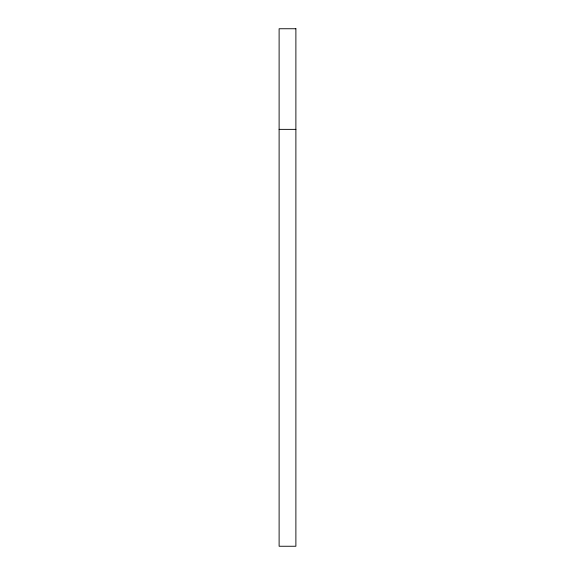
<?xml version="1.0" encoding="UTF-8"?>
<svg xmlns="http://www.w3.org/2000/svg" width="575" height="575" viewBox="0 0 575 575"><rect width="100%" height="100%" fill="white"/><g stroke="black" fill="none" stroke-linecap="round" stroke-linejoin="round"><path stroke-width="0.86" d="M279.112 129.368L295.888 129.368M295.888 28.75L279.112 28.75L279.112 546.25L295.888 546.25L295.888 28.75"/></g></svg>
